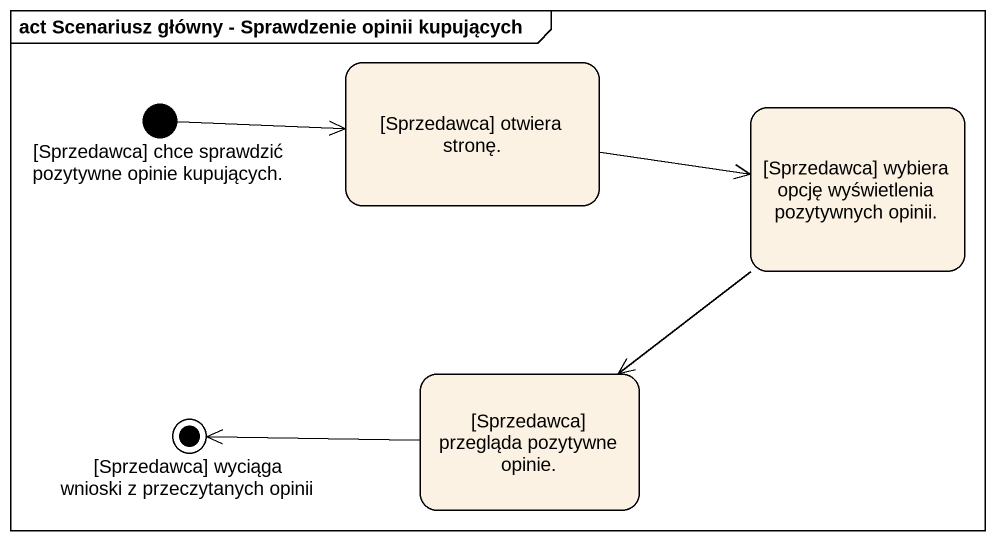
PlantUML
@startuml
mainframe act Scenariusz główny - Sprawdzenie opinii kupujących
hide empty description
state "[Sprzedawca] chce sprawdzić pozytywne opinie kupujących." as Sprzedawca_chce_sprawdzić <<start>>
state "[Sprzedawca] otwiera stronę." as Sprzedawca_otwiera_stronę
state "[Sprzedawca] wybiera opcję wyświetlenia pozytywnych opinii." as Sprzedawca_wybiera_opcję
state "[Sprzedawca] wyciąga wnioski z przeczytanych opinii" as Sprzedawca_wyciąga_wnioski <<end>>
state "[Sprzedawca] przegląda pozytywne opinie." as Sprzedawca_przegląda
Sprzedawca_chce_sprawdzić -right-> Sprzedawca_otwiera_stronę
Sprzedawca_otwiera_stronę -right-> Sprzedawca_wybiera_opcję
Sprzedawca_wybiera_opcję --> Sprzedawca_przegląda
Sprzedawca_przegląda -left-> Sprzedawca_wyciąga_wnioski
@enduml
